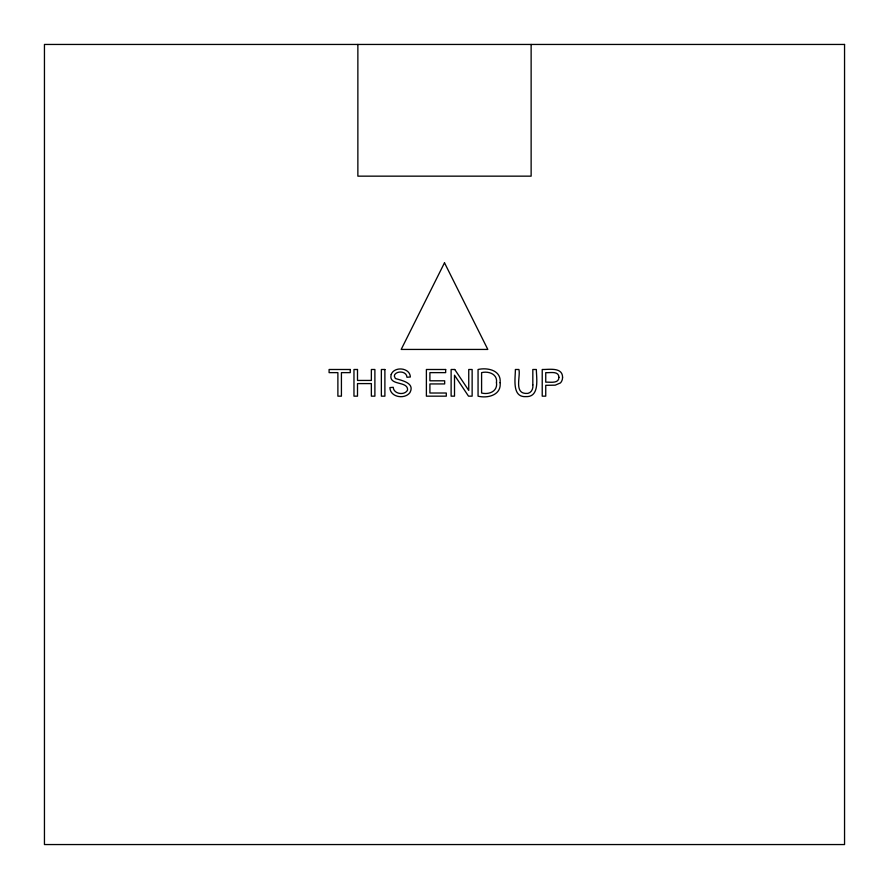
<?xml version="1.0" encoding="UTF-8"?>
<svg xmlns="http://www.w3.org/2000/svg" width="889" height="889" viewBox="0 0 889 889"><rect width="100%" height="100%" fill="white"/><g stroke="black" fill="none" stroke-linecap="round" stroke-linejoin="round"><path stroke-width="1.33" d="M531.133 44.45L531.133 176.155L357.867 176.155L357.867 44.45M532.822 384.881C533.533 389.36 530.611 394.205 525.61 393.427C514.075 392.738 520.698 376.103 518.898 369.491L515.376 369.491C515.487 377.903 511.542 397.561 525.921 396.616C540.056 397.227 536.378 377.958 536.345 369.491L532.822 369.491L532.822 384.881M496.473 382.626C497.862 391.427 488.839 394.905 481.594 393.016L481.594 372.635C488.55 370.891 497.74 374.047 496.473 382.626M500.107 382.681C501.574 395.06 487.683 398.605 478.06 396.161L478.06 369.491C487.528 367.335 501.463 370.235 500.107 382.681M562.581 377.203L562.437 378.836A7.99 7.99 0 0 1 560.414 382.959L555.203 385.17L545.746 385.315L545.746 396.161L542.223 396.161L542.223 369.491C548.746 369.691 562.404 366.846 562.581 377.203M391.216 374.436C388.004 386.304 408.229 380.436 407.551 390.104C404.651 395.772 393.538 394.083 393.238 387.304L389.915 387.593C390.082 397.305 404.728 399.639 409.918 392.638C415.241 382.881 401.761 380.525 395.372 378.514L394.338 376.147L394.694 374.613C397.627 370.391 406.718 371.346 406.962 377.258L410.34 377.003C410.073 367.546 394.294 366.101 391.216 374.436M558.937 377.314C558.848 384.004 549.88 381.87 545.746 382.17L545.746 372.635C549.947 373.036 558.737 370.613 558.937 377.314M444.5 262.788L401.183 349.433L487.817 349.433L444.5 262.788M844.55 44.45L44.45 44.45L44.45 844.55L844.55 844.55L844.55 44.45M350.244 369.491L329.097 369.491L329.097 372.635L337.887 372.635L337.887 396.161L341.42 396.161L341.42 372.635L350.244 372.635L350.244 369.491M357.5 369.491L353.966 369.491L353.966 396.161L357.5 396.161L357.5 383.592L371.358 383.592L371.358 396.161L374.891 396.161L374.891 369.491L371.358 369.491L371.358 380.436L357.5 380.436L357.5 369.491M384.893 369.491L381.359 369.491L381.359 396.161L384.893 396.161L384.893 369.491M445.667 369.491L426.387 369.491L426.387 396.161L446.289 396.161L446.289 393.016L429.909 393.016L429.909 383.937L444.667 383.937L444.667 380.803L429.909 380.803L429.909 372.635L445.667 372.635L445.667 369.491M454.746 369.491L451.123 369.491L451.123 396.161L454.512 396.161L454.512 375.202L468.514 396.161L472.137 396.161L472.137 369.491L468.747 369.491L468.747 390.427L454.746 369.491"/></g></svg>
